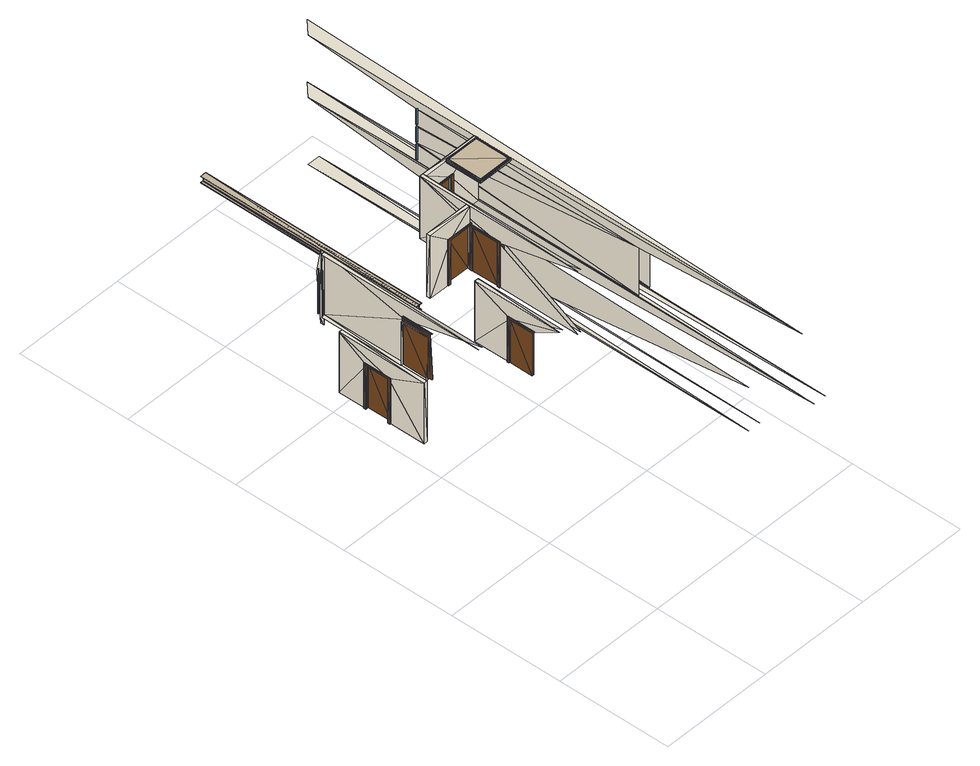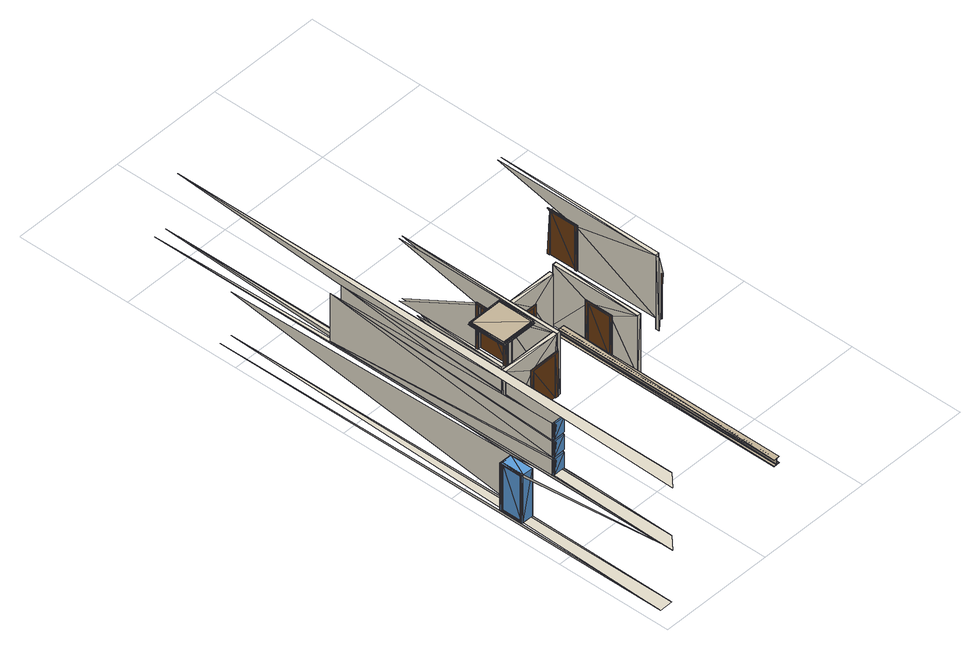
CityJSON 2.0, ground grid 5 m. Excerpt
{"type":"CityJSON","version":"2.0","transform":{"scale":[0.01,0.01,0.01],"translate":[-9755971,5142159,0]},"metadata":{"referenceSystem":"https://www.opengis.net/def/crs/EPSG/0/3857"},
"CityObjects":{
"building1":{"type":"Building","attributes":{"name":"IfcBuilding","ifc_type":"IfcBuilding","gis_class":"CityModel.Building","B2GM.source_standard":"ISO 19166 B2GM","B2GM.mapping_stage":"EM","Pset_BuildingCommon.NumberOfStoreys":"4","PSet_Revit_Other.Project Issue Date":"Issue Date","PSet_Revit_Other.Project Status":"Project Status","PSet_Revit_Other.Client Name":"Owner","PSet_Revit_Other.Project Address":"Enter address here","PSet_Revit_Other.Project Name":"Duplex Apartment","PSet_Revit_Other.Project Number":"0001","PSet_Revit_Other.Category Description":"Duplex","PSet_Revit_Other.Category Code":"11-16 21 11","PD_logic.admin_district":"Chicago","PD_logic.usage":"residential","Pset_StairCommon.Reference":"STAIR:RESIDENTIAL - 200MM MAX RISER 250MM TREAD","Pset_StairCommon.NumberOfRiser":"16","Pset_StairCommon.NumberOfTreads":"15","Pset_StairCommon.RiserHeight":"0.1937500000000122","Pset_StairCommon.TreadLength":"0.25","Pset_StairCommon.IsExternal":"False","PSet_Revit_Dimensions.Width":"1.0","PSet_Revit_Dimensions.Desired Number of Risers":"16","PSet_Revit_Dimensions.Actual Number of Risers":"16","PSet_Revit_Dimensions.Actual Riser Height":"0.1937500000000122","PSet_Revit_Dimensions.Actual Tread Depth":"0.25","PSet_Revit_Constraints.Base Level":"Level 1","PSet_Revit_Constraints.Base Offset":"0.0","PSet_Revit_Constraints.Top Level":"Level 2","PSet_Revit_Constraints.Top Offset":"0.0","PSet_Revit_Graphics.Up text":"UP","PSet_Revit_Graphics.Down text":"DN","PSet_Revit_Graphics.Up label":"True","PSet_Revit_Graphics.Up arrow":"True","PSet_Revit_Graphics.Down label":"True","PSet_Revit_Graphics.Down arrow":"True","PSet_Revit_Graphics.Show Up arrow in all views":"False","PSet_Revit_Other.InstallationDate":"InstallationDate","PSet_Revit_Other.SerialNumber":"SerialNumber"},"children":["building1-1","building1-2"],"geometry":[{"type":"MultiSurface","lod":"3","boundaries":[[[0,1,2]],[[3,1,4]],[[4,1,0]],[[1,5,0]],[[6,0,7]],[[1,0,8]],[[9,1,8]],[[8,10,9]],[[11,3,4]],[[12,13,14]],[[8,0,10]],[[15,6,7]],[[13,16,14]],[[3,17,1]],[[1,17,0]],[[6,18,19]],[[20,21,22]],[[0,6,10]],[[10,23,22]],[[24,12,14]],[[25,17,3]],[[4,0,6]],[[0,21,6]],[[26,13,12]],[[25,3,11]],[[23,20,22]],[[27,17,15]],[[11,4,6]],[[0,17,6]],[[17,6,15]],[[6,21,28]],[[29,26,12]],[[30,16,13]],[[10,6,23]],[[28,21,20]],[[6,25,11]],[[17,25,6]],[[29,12,24]],[[31,17,6]],[[28,31,6]],[[6,17,23]],[[17,31,32]],[[23,17,32]],[[33,23,32]],[[26,30,13]],[[31,28,33]],[[32,31,33]],[[34,14,16]],[[33,28,20]],[[20,23,33]],[[35,36,37]],[[37,38,35]],[[36,39,37]],[[39,40,37]],[[40,38,37]],[[36,29,39]],[[29,40,39]],[[24,29,36]],[[38,40,24]],[[24,40,29]],[[41,36,35]],[[24,30,29]],[[38,42,35]],[[43,24,36]],[[44,17,27]],[[42,38,24]],[[30,26,29]],[[30,34,16]],[[45,26,46]],[[41,43,36]],[[47,30,48]],[[48,49,47]],[[46,26,30]],[[26,50,48]],[[50,49,48]],[[44,6,17]],[[48,30,26]],[[51,30,24]],[[30,52,26]],[[53,45,46]],[[52,50,26]],[[54,52,30]],[[49,50,54]],[[55,26,45]],[[50,52,54]],[[56,51,24]],[[53,46,30]],[[56,24,43]],[[35,42,41]],[[24,14,57]],[[42,24,56]],[[26,58,30]],[[49,59,47]],[[51,54,30]],[[54,59,49]],[[43,60,61]],[[61,56,43]],[[60,62,61]],[[62,56,61]],[[43,41,60]],[[51,53,30]],[[63,44,27]],[[41,64,60]],[[64,62,60]],[[42,64,41]],[[56,62,64]],[[30,47,65]],[[55,45,53]],[[56,64,42]],[[62,58,56]],[[66,67,18]],[[68,59,54]],[[58,26,55]],[[58,51,56]],[[30,58,51]],[[69,62,56]],[[51,30,65]],[[68,54,51]],[[51,34,30]],[[47,59,65]],[[56,24,57]],[[51,55,53]],[[44,18,6]],[[58,55,51]],[[57,14,34]],[[58,68,51]],[[70,58,62]],[[58,51,71]],[[71,72,58]],[[72,68,58]],[[51,65,71]],[[57,69,56]],[[65,73,71]],[[73,72,71]],[[72,73,68]],[[59,73,65]],[[68,73,59]],[[69,70,62]],[[70,51,58]],[[34,51,70]],[[69,57,70]],[[70,57,34]],[[74,75,76]],[[76,75,77]],[[78,79,80]],[[63,66,44]],[[81,82,83]],[[84,85,86]],[[86,85,87]],[[18,78,80]],[[44,66,18]],[[80,82,18]],[[82,81,18]],[[88,89,90]],[[90,89,91]],[[91,92,90]],[[89,88,93]],[[88,90,94]],[[89,95,91]],[[88,94,93]],[[90,96,94]],[[90,92,96]],[[97,98,99]],[[99,98,100]],[[94,97,99]],[[100,93,99]],[[98,97,101]],[[93,94,99]],[[102,103,104]],[[104,103,105]],[[101,97,106]],[[106,97,94]],[[107,102,104]],[[105,108,104]],[[101,106,93]],[[93,106,94]],[[103,102,92]],[[94,96,93]],[[102,96,92]],[[96,92,93]],[[96,102,107]],[[92,109,110]],[[104,108,107]],[[96,109,92]],[[91,111,92]],[[92,96,108]],[[108,96,107]],[[112,113,114]],[[115,116,117]],[[118,119,115]],[[115,117,114]],[[117,120,115]],[[120,121,122]],[[118,113,119]],[[122,123,124]],[[117,112,114]],[[98,125,100]],[[115,124,117]],[[126,93,100]],[[119,113,127]],[[125,98,101]],[[128,101,93]],[[89,93,95]],[[103,129,105]],[[115,119,117]],[[127,113,112]],[[121,120,117]],[[130,131,132]],[[92,129,103]],[[109,133,110]],[[131,134,135]],[[136,130,137]],[[110,138,92]],[[132,131,139]],[[124,140,117]],[[141,96,92]],[[142,92,108]],[[132,115,131]],[[143,144,119]],[[122,121,123]],[[127,143,119]],[[119,144,117]],[[144,143,121]],[[124,123,140]],[[117,144,121]],[[115,117,131]],[[145,117,121]],[[146,147,148]],[[143,127,145]],[[121,143,145]],[[140,121,117]],[[145,127,112]],[[112,117,145]],[[137,139,149]],[[123,121,140]],[[117,116,150]],[[117,121,151]],[[130,152,131]],[[146,148,153]],[[139,131,149]],[[152,130,136]],[[131,117,151]],[[137,149,136]],[[154,155,156]],[[131,157,151]],[[158,153,154]],[[93,92,128]],[[152,157,131]],[[131,151,149]],[[126,128,93]],[[151,157,159]],[[149,151,159]],[[109,96,133]],[[91,95,111]],[[138,141,92]],[[157,152,160]],[[159,157,160]],[[149,159,160]],[[160,152,136]],[[136,149,160]],[[161,162,163]],[[163,164,161]],[[165,166,163]],[[116,134,150]],[[166,164,163]],[[141,129,92]],[[163,162,165]],[[121,117,167]],[[108,105,168]],[[162,148,165]],[[148,166,165]],[[147,148,162]],[[164,166,147]],[[166,148,147]],[[151,169,131]],[[148,170,147]],[[147,170,171]],[[164,172,161]],[[173,147,162]],[[147,172,164]],[[117,150,167]],[[148,147,154]],[[151,121,169]],[[174,148,147]],[[171,175,147]],[[153,148,154]],[[176,101,128]],[[93,128,95]],[[177,154,178]],[[178,179,177]],[[125,101,176]],[[162,161,180]],[[154,153,178]],[[153,181,178]],[[181,179,178]],[[170,182,171]],[[92,141,128]],[[110,133,138]],[[121,167,169]],[[154,183,153]],[[183,181,153]],[[133,96,184]],[[100,125,126]],[[174,172,147]],[[185,183,154]],[[184,96,141]],[[92,111,141]],[[179,181,185]],[[141,92,142]],[[175,174,147]],[[185,181,183]],[[170,148,182]],[[105,129,168]],[[173,162,180]],[[142,108,168]],[[174,147,173]],[[186,154,177]],[[131,169,134]],[[161,172,180]],[[179,187,177]],[[188,148,174]],[[189,185,154]],[[147,190,191]],[[182,148,188]],[[187,179,185]],[[167,150,134]],[[154,147,189]],[[192,174,173]],[[169,167,134]],[[171,182,175]],[[192,173,193]],[[193,188,192]],[[188,174,192]],[[173,180,193]],[[147,174,189]],[[186,189,154]],[[180,194,193]],[[194,188,193]],[[188,194,174]],[[172,194,180]],[[175,188,174]],[[174,194,172]],[[194,176,195]],[[195,176,128]],[[195,95,128]],[[182,188,175]],[[128,141,195]],[[195,184,95]],[[196,194,195]],[[141,184,195]],[[128,196,195]],[[184,111,95]],[[133,184,138]],[[176,194,197]],[[174,188,198]],[[138,184,141]],[[184,141,111]],[[184,141,199]],[[200,185,189]],[[199,141,142]],[[177,187,186]],[[176,197,125]],[[197,194,196]],[[184,201,141]],[[128,126,196]],[[187,185,200]],[[202,184,199]],[[189,174,198]],[[125,197,126]],[[126,197,196]],[[199,142,202]],[[141,201,129]],[[201,184,202]],[[189,203,198]],[[198,200,189]],[[189,155,154]],[[142,168,202]],[[203,204,198]],[[204,200,198]],[[189,186,203]],[[129,201,168]],[[168,201,202]],[[186,205,203]],[[205,204,203]],[[187,205,186]],[[200,204,205]],[[200,205,187]],[[190,155,191]],[[174,147,191]],[[198,206,189]],[[188,174,207]],[[198,188,206]],[[174,191,207]],[[188,207,206]],[[189,206,155]],[[207,191,155]],[[208,209,210]],[[211,209,208]],[[212,208,210]],[[209,213,210]],[[214,209,211]],[[206,207,155]],[[215,216,206]],[[214,213,209]],[[217,218,219]],[[220,218,217]],[[206,216,155]],[[216,215,214]],[[212,210,221]],[[210,213,221]],[[215,206,213]],[[222,217,219]],[[218,223,219]],[[215,213,214]],[[224,218,220]],[[155,222,206]],[[221,214,212]],[[213,214,221]],[[225,222,219]],[[206,225,213]],[[213,225,214]],[[225,222,214]],[[219,223,225]],[[206,222,225]],[[222,226,227]],[[223,218,224]],[[225,226,222]],[[225,224,222]],[[223,224,225]],[[228,211,208]],[[214,229,216]],[[211,229,214]],[[214,229,212]],[[222,230,217]],[[231,220,217]],[[226,232,227]],[[225,233,226]],[[230,225,222]],[[224,234,222]],[[208,212,235]],[[214,222,229]],[[216,236,155]],[[230,231,217]],[[222,155,230]],[[224,220,234]],[[222,227,230]],[[212,229,235]],[[211,237,229]],[[208,235,228]],[[229,236,216]],[[222,230,229]],[[227,232,238]],[[226,233,232]],[[227,238,230]],[[237,211,228]],[[233,225,230]],[[222,234,230]],[[234,220,239]],[[239,220,231]],[[240,241,242]],[[235,243,244]],[[229,243,235]],[[229,230,243]],[[243,245,244]],[[230,233,243]],[[229,245,243]],[[232,233,238]],[[235,244,246]],[[238,233,230]],[[237,245,229]],[[230,247,233]],[[234,247,230]],[[228,235,246]],[[244,245,246]],[[248,230,233]],[[247,249,233]],[[249,247,234]],[[246,237,228]],[[245,237,246]],[[239,249,234]],[[231,230,248]],[[233,249,248]],[[242,250,251]],[[248,239,231]],[[249,239,248]],[[243,252,229]],[[230,155,253]],[[254,255,256]],[[257,258,250]],[[259,260,261]],[[262,263,264]],[[243,233,252]],[[233,230,265]],[[155,236,253]],[[266,262,267]],[[268,269,270]],[[229,252,236]],[[233,265,252]],[[230,253,265]],[[266,267,259]],[[271,269,268]],[[252,265,236]],[[265,253,236]],[[261,272,273]],[[273,269,271]],[[274,242,251]],[[240,242,275]],[[275,242,274]],[[270,241,276]],[[276,241,240]],[[277,259,261]],[[278,259,277]],[[279,259,278]],[[280,277,261]],[[261,281,259]],[[251,250,258]],[[282,259,279]],[[283,277,280]],[[261,259,284]],[[278,277,285]],[[281,263,259]],[[280,286,261]],[[259,263,282]],[[282,279,283]],[[280,282,283]],[[259,282,287]],[[277,283,288]],[[289,290,291]],[[286,281,261]],[[284,259,287]],[[285,277,288]],[[292,261,284]],[[293,278,285]],[[282,294,280]],[[279,278,293]],[[280,261,292]],[[295,287,284]],[[288,284,287]],[[296,287,295]],[[285,288,287]],[[297,296,295]],[[298,296,297]],[[263,294,282]],[[295,296,299]],[[284,287,281]],[[256,300,301]],[[256,302,300]],[[256,255,302]],[[254,303,255]],[[254,291,303]],[[296,295,304]],[[305,306,307]],[[299,296,308]],[[283,279,309]],[[298,297,310]],[[307,306,311]],[[281,287,263]],[[282,280,312]],[[310,297,313]],[[304,295,314]],[[313,299,308]],[[310,313,308]],[[293,285,287]],[[292,295,284]],[[312,287,296]],[[292,284,288]],[[314,281,263]],[[304,314,263]],[[315,296,298]],[[288,283,309]],[[294,286,280]],[[287,282,312]],[[296,315,308]],[[316,305,307]],[[297,317,313]],[[287,312,263]],[[311,318,307]],[[295,319,314]],[[320,295,299]],[[306,321,311]],[[322,298,310]],[[286,284,281]],[[323,296,304]],[[313,320,299]],[[324,310,308]],[[312,293,287]],[[309,292,288]],[[297,295,319]],[[294,304,263]],[[286,281,314]],[[309,279,293]],[[318,316,307]],[[312,280,292]],[[306,305,321]],[[325,320,313]],[[324,322,310]],[[315,298,326]],[[317,297,319]],[[312,296,315]],[[290,269,273]],[[319,295,292]],[[266,259,282]],[[327,305,316]],[[328,286,314]],[[294,323,304]],[[321,305,327]],[[326,298,322]],[[311,321,318]],[[319,295,320]],[[313,317,325]],[[329,240,275]],[[330,270,276]],[[331,274,251]],[[332,240,329]],[[333,270,330]],[[334,274,331]],[[315,296,323]],[[308,315,324]],[[292,284,286]],[[315,326,317]],[[319,315,317]],[[314,319,328]],[[263,312,294]],[[312,309,293]],[[312,315,319]],[[292,312,319]],[[292,309,312]],[[318,327,316]],[[317,326,325]],[[321,327,318]],[[325,326,322]],[[315,319,324]],[[319,315,328]],[[324,319,320]],[[324,325,322]],[[312,292,294]],[[320,325,324]],[[328,315,323]],[[294,292,286]],[[294,328,323]],[[286,328,294]],[[251,301,274]],[[275,302,240]],[[276,303,270]],[[273,289,335]],[[275,240,336]],[[276,270,337]],[[251,274,338]],[[332,329,339]],[[333,330,340]],[[334,331,341]],[[301,300,274]],[[302,255,240]],[[303,291,270]],[[336,240,342]],[[337,270,343]],[[338,274,344]],[[339,329,345]],[[340,330,346]],[[341,331,347]],[[286,335,281]],[[262,294,263]],[[336,348,342]],[[349,343,337]],[[350,344,338]],[[345,336,342]],[[346,337,343]],[[347,338,344]],[[351,348,336]],[[352,343,349]],[[353,344,350]],[[339,345,342]],[[340,346,343]],[[341,347,344]],[[354,348,351]],[[355,352,349]],[[356,353,350]],[[351,348,357]],[[349,352,358]],[[350,353,359]],[[336,342,302]],[[337,343,303]],[[338,344,301]],[[348,351,360]],[[352,349,361]],[[353,350,362]],[[357,348,363]],[[358,352,364]],[[359,353,365]],[[302,342,255]],[[303,343,291]],[[301,344,300]],[[360,351,366]],[[361,349,367]],[[362,350,368]],[[369,358,364]],[[370,359,365]],[[371,357,363]],[[372,369,364]],[[373,370,365]],[[374,371,363]],[[367,303,291]],[[368,301,300]],[[361,367,291]],[[302,255,360]],[[362,368,300]],[[366,302,360]]],"semantics":{"surfaces":[{"type":"WallSurface"},{"type":"Door"},{"type":"Window"}],"values":[0,1,1,1,0,1,1,1,1,0,1,0,0,1,1,0,1,1,1,0,1,1,1,0,1,1,0,1,1,0,1,0,0,1,1,1,1,0,1,1,1,1,1,1,0,1,1,0,1,1,1,1,1,1,1,1,1,1,1,1,1,0,1,1,0,1,0,0,1,1,1,1,1,1,1,0,1,0,1,1,1,1,1,1,1,0,1,1,1,0,1,1,1,1,1,1,1,1,1,1,1,0,1,1,1,1,1,1,1,0,0,1,1,0,1,0,1,1,0,1,0,1,0,1,0,1,0,1,1,1,1,0,1,1,1,1,1,0,0,0,0,0,1,1,0,0,0,1,1,0,0,0,0,0,0,0,0,0,0,0,0,0,1,1,1,1,1,1,1,1,1,1,1,1,1,1,1,0,1,0,1,1,1,1,0,1,1,1,0,1,1,1,1,1,1,1,1,1,1,1,1,1,0,1,1,1,1,1,1,1,0,1,1,1,1,1,1,0,1,1,1,1,1,1,1,0,1,0,1,1,1,1,1,1,1,0,0,1,0,1,1,0,1,0,1,0,0,1,1,1,1,1,1,0,1,1,1,1,1,1,1,1,1,0,1,1,1,0,1,1,1,1,1,1,0,1,1,1,1,1,0,0,0,1,1,0,1,0,1,1,1,1,1,1,1,1,0,1,0,1,1,1,1,1,1,1,0,1,1,1,1,1,1,1,1,1,1,0,1,1,1,1,0,1,1,0,0,1,0,1,1,1,1,1,0,1,1,1,1,1,1,1,1,1,0,1,0,0,1,0,1,0,1,1,0,1,0,1,1,1,1,1,1,1,1,1,1,0,1,1,1,1,1,1,1,0,1,1,1,1,1,1,1,1,1,1,1,0,0,0,0,0,0,0,0,0,1,1,1,1,1,0,0,1,1,1,0,0,1,1,0,1,1,0,1,0,1,1,1,0,0,0,1,0,1,1,1,1,1,1,0,1,1,1,1,1,1,1,1,1,0,0,1,0,1,1,1,1,1,0,0,1,1,1,1,1,1,1,1,0,1,1,0,1,0,1,1,1,1,1,1,1,1,1,1,1,1,1,1,1,1,1,0,1,1,0,0,0,0,0,0,0,0,0,0,0,0,0,0,0,0,0,0,0,0,0,0,0,0,0,2,2,2,2,0,0,2,2,2,2,0,0,0,2,2,2,2,0,0,2,2,2,2,0,2,2,2,2,2,2,2,2,0,2,2,0,0,0,0,0,2,2,2,2,2,2,2,2,2,2,2,2,2,2,2,2,2,2,2,2,0,2,2,2,2,2,2,2,2,2,2,2,2,2,2,2,2,2,2,2,2,2,2,2,2,2,2,2,2,0,2,0,2,2,2,2,2,2,2,2,2,2,2,2,2,2,2,2,2,2,2,2,2,2,2,2,2,2,2,2,2,2,2,2,2,2,2,2,2,2,2,0,0,0,0,2,2,2,2,2,2,0,0,0,2,2,2,2,2,2,0,0,2,2,2,2,2,2,2,2,2,2,2,2,2,2,2,2,2,2,2,2,2,2,2,2,2,2,2,2,2,2,2,2,2,2,2,2,2,2,2,2,2,2,2,2,2]}}]},
"building1-1":{"type":"BuildingInstallation","attributes":{"name":"IfcBeam","ifc_type":"IfcBeam","gis_class":"BuildingInstallation","Pset_BeamCommon.Reference":"M_W-WIDE FLANGE:W310X60","Pset_BeamCommon.IsExternal":"False","Pset_BeamCommon.LoadBearing":"True","Pset_BeamCommon.Span":"7.421299999999966","Pset_BeamCommon.Slope":"0.0","PSet_Revit_Other.Start Extension Calculation":"3.0","PSet_Revit_Other.End Extension Calculation":"3.0","PSet_Revit_Other.InstallationDate":"InstallationDate","PSet_Revit_Other.SerialNumber":"SerialNumber","PSet_Revit_Other.WarrantyStartDate":"WarrantyStartDate","PSet_Revit_Other.BarCode":"BarCode","PSet_Revit_Other.AssetIdentifier":"AssetIdentifier","PSet_Revit_Other.TagNumber":"TagNumber","PSet_Revit_Construction.Start Extension":"-0.0127","PSet_Revit_Construction.End Extension":"-0.0127","PSet_Revit_Materials and Finishes.Beam Material":"Metal - Steel - 345 MPa","PSet_Revit_Dimensions.Length":"7.523","PSet_Revit_Dimensions.Volume":"0.055","PSet_Revit_Structural.Stick Symbol Location":"0","PSet_Revit_Structural.Cut Length":"7.421299999999966","PSet_Revit_Structural.Structural Usage":"3","PSet_Revit_Structural Analysis.Start Release":"3","PSet_Revit_Structural Analysis.Start Fx":"False","PSet_Revit_Structural Analysis.Start Fy":"False","PSet_Revit_Structural Analysis.Start Fz":"False","PSet_Revit_Structural Analysis.Start Mx":"False","PSet_Revit_Structural Analysis.Start My":"True","PSet_Revit_Structural Analysis.Start Mz":"True","PSet_Revit_Structural Analysis.End Release":"1","PSet_Revit_Structural Analysis.End Fx":"False","PSet_Revit_Structural Analysis.End Fy":"False","PSet_Revit_Structural Analysis.End Fz":"False","PSet_Revit_Structural Analysis.End Mx":"True","PSet_Revit_Structural Analysis.End My":"True","PSet_Revit_Structural Analysis.End Mz":"True","PSet_Revit_Structural Analysis.Analyze As":"1","PSet_Revit_Analytical Model.Rigid Links":"0"},"parents":["building1"],"geometry":[{"type":"MultiSurface","lod":"2","boundaries":[[[375,376,377]],[[376,378,377]],[[377,378,379]],[[378,380,379]],[[379,380,381]],[[380,382,381]],[[381,382,383]],[[382,384,383]],[[385,386,387]],[[388,386,385]],[[387,386,389]],[[386,390,389]],[[389,391,392]],[[390,391,389]],[[392,391,384]],[[391,383,384]],[[388,385,393]],[[385,394,393]],[[395,396,397]],[[397,396,398]],[[398,396,399]],[[396,400,399]],[[399,401,402]],[[400,401,399]],[[402,393,394]],[[401,393,402]],[[395,397,403]],[[397,404,403]],[[403,404,405]],[[404,406,405]],[[405,406,407]],[[406,408,407]],[[407,408,409]],[[408,410,409]],[[409,410,411]],[[410,412,411]],[[413,414,415]],[[416,414,413]],[[415,417,418]],[[414,417,415]],[[418,411,412]],[[417,411,418]],[[416,413,419]],[[413,420,419]],[[421,422,423]],[[422,424,423]],[[423,425,426]],[[424,425,423]],[[426,425,420]],[[425,419,420]],[[422,421,375]],[[421,376,375]],[[375,377,422]],[[425,424,390]],[[386,425,390]],[[390,424,391]],[[424,422,391]],[[419,425,388]],[[425,386,388]],[[391,422,383]],[[422,377,379]],[[383,422,379]],[[383,379,381]],[[407,409,411]],[[416,419,393]],[[419,388,393]],[[414,416,401]],[[416,393,401]],[[417,414,401]],[[417,401,400]],[[417,400,396]],[[411,417,396]],[[395,403,405]],[[407,411,405]],[[411,395,405]],[[411,396,395]],[[376,421,378]],[[426,389,423]],[[387,389,426]],[[389,392,423]],[[423,392,421]],[[420,385,426]],[[426,385,387]],[[392,384,421]],[[421,380,378]],[[384,380,421]],[[384,382,380]],[[408,412,410]],[[413,394,420]],[[420,394,385]],[[415,402,413]],[[413,402,394]],[[418,402,415]],[[418,399,402]],[[418,398,399]],[[412,398,418]],[[397,406,404]],[[408,406,412]],[[412,406,397]],[[412,397,398]]]}]},
"building1-2":{"type":"BuildingInstallation","attributes":{"name":"IfcWindow","ifc_type":"IfcWindow","gis_class":"Window","Pset_WindowCommon.Reference":"M_SKYLIGHT:1180 X 1170MM","Pset_WindowCommon.IsExternal":"False","Pset_WindowCommon.FireRating":"FireRating","PSet_Revit_Constraints.Level":"Roof","PSet_Revit_Constraints.Moves With Nearby Elements":"False","PSet_Revit_Identity Data.Mark":"34","PSet_Revit_Other.InstallationDate":"InstallationDate","PSet_Revit_Other.SerialNumber":"SerialNumber","PSet_Revit_Other.WarrantyStartDate":"WarrantyStartDate","PSet_Revit_Other.BarCode":"BarCode","PSet_Revit_Other.AssetIdentifier":"AssetIdentifier","PSet_Revit_Other.TagNumber":"TagNumber","PSet_Revit_Phasing.Phase Created":"New Construction","PSet_Revit_Type_Materials and Finishes.Sash Material":"Metal - Bronze, Light Brush","PSet_Revit_Type_Materials and Finishes.Glass Pane Material":"Glass","PSet_Revit_Type_Materials and Finishes.Frame Material":"Metal - Bronze, Light Brush","PSet_Revit_Type_Dimensions.Height":"1.17","PSet_Revit_Type_Dimensions.Width":"1.118","PSet_Revit_Type_Identity Data.Manufacturer":"Manufacturer","PSet_Revit_Type_Identity Data.Type Mark":"36","PSet_Revit_Type_Identity Data.OmniClass Number":"23.30.20.21.14","PSet_Revit_Type_Identity Data.OmniClass Title":"Roof Windows","PSet_Revit_Type_Construction.Construction Type":"Construction Type","PSet_Revit_Type_Other.AccessibilityPerformance":"AccessibilityPerformance","PSet_Revit_Type_Other.CodePerformance":"CodePerformance","PSet_Revit_Type_Other.ConfigurationType":"ConfigurationType","PSet_Revit_Type_Other.ConstructionType":"ConstructionType","PSet_Revit_Type_Other.FireRating":"FireRating","PSet_Revit_Type_Other.GlazingAreaFraction":"GlazingAreaFraction","PSet_Revit_Type_Other.OperationType":"OperationType","PSet_Revit_Type_Other.Area":"Area","PSet_Revit_Type_Other.Color":"Color","PSet_Revit_Type_Other.Constituents":"Constituents","PSet_Revit_Type_Other.Features":"Features","PSet_Revit_Type_Other.Finish":"Finish","PSet_Revit_Type_Other.Grade":"Grade","PSet_Revit_Type_Other.Material":"Material"},"parents":["building1"],"geometry":[{"type":"MultiSurface","lod":"2","boundaries":[[[427,428,429]],[[428,430,429]],[[428,430,431]],[[430,432,431]],[[433,434,432]],[[434,431,432]],[[435,433,434]],[[436,435,434]],[[436,437,435]],[[437,438,435]],[[437,438,439]],[[438,440,439]],[[440,439,441]],[[439,442,441]],[[443,441,442]],[[444,443,442]],[[444,443,445]],[[443,446,445]],[[445,427,446]],[[427,429,446]],[[428,427,447]],[[448,428,447]],[[431,449,428]],[[449,448,428]],[[434,450,449]],[[431,434,449]],[[434,450,436]],[[450,451,436]],[[436,451,437]],[[451,452,437]],[[439,453,437]],[[453,452,437]],[[442,439,453]],[[454,442,453]],[[442,454,444]],[[454,455,444]],[[445,456,444]],[[456,455,444]],[[427,445,456]],[[447,427,456]],[[448,447,457]],[[458,448,457]],[[449,448,459]],[[448,458,459]],[[459,449,460]],[[449,450,460]],[[451,461,460]],[[450,451,460]],[[452,462,461]],[[451,452,461]],[[453,463,452]],[[463,462,452]],[[454,453,463]],[[464,454,463]],[[454,464,455]],[[464,465,455]],[[456,455,457]],[[455,465,457]],[[447,456,457]],[[429,458,457]],[[429,430,458]],[[430,458,432]],[[458,459,432]],[[433,432,460]],[[432,459,460]],[[461,460,433]],[[435,461,433]],[[462,461,435]],[[438,462,435]],[[438,462,440]],[[462,463,440]],[[463,440,464]],[[440,441,464]],[[465,464,441]],[[443,465,441]],[[443,465,446]],[[465,457,446]],[[446,429,457]],[[427,466,429]],[[466,467,429]],[[468,469,430]],[[428,468,430]],[[470,471,469]],[[468,470,469]],[[472,473,471]],[[470,472,471]],[[466,472,473]],[[467,466,473]],[[467,474,429]],[[474,457,429]],[[429,430,457]],[[430,458,457]],[[469,475,430]],[[475,458,430]],[[469,471,475]],[[471,476,475]],[[477,476,473]],[[476,471,473]],[[467,473,474]],[[473,477,474]],[[447,478,457]],[[478,474,457]],[[448,479,458]],[[479,475,458]],[[476,480,475]],[[480,479,475]],[[480,481,476]],[[481,477,476]],[[477,481,474]],[[481,478,474]],[[447,478,466]],[[427,447,466]],[[428,448,468]],[[448,479,468]],[[480,470,479]],[[470,468,479]],[[470,480,472]],[[480,481,472]],[[472,466,481]],[[466,478,481]],[[431,449,459]],[[432,431,459]]]}]}
},
"vertices":[
[98,1142,513],[98,1142,310],[81,1142,310],[91,1142,310],[91,1142,513],[98,1131,310],[98,1258,513],[81,1142,513],[101,1142,310],[101,1131,310],[101,1142,513],[91,1258,513],[90,1161,0],[107,1161,0],[90,1161,280],[81,1258,513],[107,1161,280],[98,1258,310],[98,1629,600],[98,899,600],[101,1268,521],[98,1131,521],[101,1131,521],[101,1258,513],[90,1325,203],[91,1258,310],[107,1325,0],[81,1258,310],[98,1268,521],[90,1325,0],[107,1325,203],[98,1268,310],[101,1258,310],[101,1268,310],[107,1554,280],[87,1314,211],[87,1325,203],[87,1314,0],[90,1314,211],[87,1325,0],[90,1314,0],[87,1437,211],[90,1437,211],[87,1427,203],[98,1629,310],[100,1325,0],[100,1325,203],[107,1314,211],[107,1314,0],[110,1314,211],[110,1314,0],[107,1427,203],[110,1325,0],[100,1427,203],[110,1325,203],[100,1427,0],[90,1427,203],[90,1554,280],[107,1427,0],[110,1437,211],[87,1437,0],[87,1427,0],[90,1427,0],[81,1629,310],[90,1437,0],[107,1437,211],[81,1629,600],[81,899,600],[110,1427,203],[90,1554,0],[107,1554,0],[107,1437,0],[110,1427,0],[110,1437,0],[87,1626,521],[87,1626,310],[87,1629,521],[87,1629,310],[77,1629,513],[77,1629,310],[98,1629,261],[98,1646,600],[98,1646,261],[77,1646,513],[87,1646,521],[87,1646,310],[87,1649,521],[87,1649,310],[402,1414,310],[402,1414,600],[402,1431,310],[402,1431,600],[504,1431,513],[504,1414,513],[504,1414,310],[606,1414,600],[504,1431,310],[493,1411,310],[493,1411,521],[493,1414,310],[493,1414,521],[504,1411,513],[493,1431,310],[493,1431,521],[493,1434,310],[493,1434,521],[504,1411,310],[504,1434,310],[504,1434,513],[504,1424,310],[504,1424,513],[606,1431,600],[597,1230,211],[593,1107,211],[597,1107,211],[597,1117,203],[597,990,280],[597,1220,203],[593,1117,203],[593,1220,203],[597,1117,0],[597,1220,0],[604,1117,0],[604,1220,0],[604,1117,203],[616,1411,521],[616,1414,521],[593,1230,211],[606,1414,513],[616,1431,521],[613,1107,211],[613,1220,203],[613,1117,203],[606,1424,310],[613,1383,280],[613,990,280],[617,1230,211],[617,1107,211],[606,1424,513],[617,1117,203],[604,1220,203],[606,1431,513],[606,1434,513],[593,1230,0],[593,1220,0],[597,1230,0],[606,916,310],[606,1284,513],[606,1284,310],[617,1220,203],[597,1383,280],[613,1220,0],[613,1230,211],[622,1284,310],[622,1284,513],[622,1646,600],[622,916,600],[613,1230,0],[622,916,310],[617,1220,0],[617,1230,0],[603,1274,521],[603,1284,513],[603,1274,310],[606,1274,521],[603,1284,310],[606,1274,310],[597,1383,0],[616,1434,521],[613,1383,0],[613,1284,310],[613,1284,513],[606,1411,521],[603,1401,513],[606,1401,513],[613,1401,513],[606,1411,513],[622,1274,521],[622,1274,310],[626,1274,521],[603,1411,521],[626,1274,310],[613,1401,310],[626,1284,310],[606,1431,310],[626,1284,513],[622,1411,521],[626,1411,521],[606,1401,310],[622,1401,513],[606,916,600],[606,1646,600],[603,1401,310],[603,1411,310],[606,1411,310],[606,1414,310],[616,1414,310],[616,1411,310],[622,1401,310],[606,1434,310],[626,1401,513],[616,1431,310],[616,1434,310],[622,1411,310],[626,1401,310],[626,1411,310],[622,1646,310],[606,1646,310],[620,1626,521],[620,1629,310],[620,1626,310],[620,1629,521],[631,1626,513],[631,1629,310],[631,1629,513],[622,1629,310],[622,1629,600],[620,1646,521],[620,1649,310],[620,1646,310],[620,1649,521],[631,1626,310],[631,1646,513],[631,1649,310],[631,1649,513],[631,1646,310],[631,1639,310],[631,1639,513],[757,1626,521],[746,1629,513],[746,1646,513],[757,1646,521],[746,1639,310],[746,1646,310],[746,1649,513],[746,1626,513],[886,1629,600],[757,1629,521],[746,1639,513],[757,1649,521],[886,1913,403],[886,885,320],[886,885,540],[746,1629,310],[746,1626,310],[757,1629,310],[757,1626,310],[746,1649,310],[757,1646,310],[757,1649,310],[886,130,600],[886,1913,561],[886,1629,310],[886,1646,600],[942,885,320],[942,1913,403],[942,885,540],[942,2470,600],[886,2414,600],[886,1670,10],[886,377,201],[886,1670,230],[942,2414,0],[942,1670,10],[942,377,0],[886,1646,310],[886,2414,0],[886,377,0],[886,2024,320],[886,130,310],[886,1913,320],[886,2037,320],[886,74,310],[886,2414,310],[886,1913,485],[886,1913,478],[886,1913,396],[886,1674,227],[886,1674,13],[886,1767,13],[886,1771,230],[942,1670,230],[886,1771,10],[886,1767,227],[933,1670,230],[933,1674,13],[942,1771,230],[933,1670,10],[933,1674,227],[942,74,310],[942,2470,310],[942,1913,320],[933,1771,230],[933,1767,13],[942,1771,10],[933,1673,228],[933,1673,12],[933,1678,224],[933,1678,16],[939,1673,228],[942,1913,485],[942,1913,561],[942,1913,478],[942,1913,396],[942,1673,12],[936,1678,16],[937,1678,16],[936,1678,224],[939,1673,12],[933,1767,227],[939,1678,16],[937,1678,224],[933,1771,10],[939,1678,224],[942,1673,228],[933,1768,12],[936,1762,224],[933,1762,224],[937,1762,224],[933,1768,228],[939,1768,228],[937,1762,16],[939,1762,16],[942,1768,12],[939,1768,12],[939,1762,224],[933,1762,16],[936,1762,16],[942,1768,228],[886,1918,475],[886,1918,393],[886,1918,558],[886,1918,406],[886,1918,323],[886,1918,488],[942,2414,310],[933,1913,478],[933,1913,396],[933,1913,561],[933,1918,406],[933,1918,323],[933,1918,488],[933,1913,403],[933,1913,320],[933,1913,485],[933,1918,475],[933,1918,393],[933,1918,558],[933,1916,404],[933,1916,394],[933,1916,559],[933,1916,477],[933,1916,322],[933,1916,487],[933,1922,472],[933,1922,390],[933,1922,555],[939,1916,477],[939,1916,394],[939,1916,559],[942,1916,404],[942,1916,322],[942,1916,487],[939,1916,404],[939,1916,322],[939,1916,487],[942,1916,477],[942,1916,394],[942,1916,559],[939,1922,390],[939,1922,555],[939,1922,472],[939,1922,326],[939,1922,491],[939,1922,409],
[338,1420,281],[338,2419,281],[338,1420,280],[338,2419,280],[365,1420,280],[365,2419,280],[365,1420,281],[365,2419,281],[355,1420,281],[355,2419,281],[352,2419,283],[353,1420,282],[353,2419,282],[352,1420,283],[353,2419,281],[353,1420,281],[354,1420,281],[354,2419,281],[352,1420,307],[352,2419,307],[355,1420,309],[354,1420,309],[355,2419,309],[354,2419,309],[354,2419,308],[354,1420,308],[353,1420,308],[353,2419,308],[365,1420,309],[365,2419,309],[365,1420,310],[365,2419,310],[338,1420,310],[338,2419,310],[338,1420,309],[338,2419,309],[349,1420,309],[349,2419,309],[351,2419,307],[351,1420,308],[351,2419,308],[351,1420,307],[350,1420,308],[350,2419,308],[351,1420,283],[351,2419,283],[349,2419,281],[349,1420,281],[350,2419,281],[350,1420,281],[351,1420,282],[351,2419,282],
[830,1431,661],[827,1434,661],[830,1589,661],[827,1585,661],[827,1434,663],[827,1585,663],[832,1590,663],[832,1429,663],[832,1590,661],[832,1429,661],[832,1429,656],[832,1590,656],[834,1427,654],[834,1592,654],[833,1592,653],[833,1428,653],[831,1589,656],[831,1430,656],[831,1430,661],[831,1589,661],[680,1431,661],[684,1434,661],[684,1434,663],[679,1429,663],[679,1429,661],[679,1429,656],[677,1427,654],[677,1428,653],[680,1430,656],[680,1430,661],[680,1589,661],[684,1585,661],[684,1585,663],[679,1590,663],[679,1590,661],[679,1590,656],[677,1592,654],[677,1592,653],[680,1589,656],[830,1431,646],[830,1589,646],[827,1434,658],[827,1585,658],[824,1437,658],[824,1583,658],[824,1437,646],[824,1583,646],[680,1589,646],[684,1585,658],[686,1583,658],[686,1583,646],[680,1431,646],[684,1434,658],[686,1437,658],[686,1437,646]
]}
